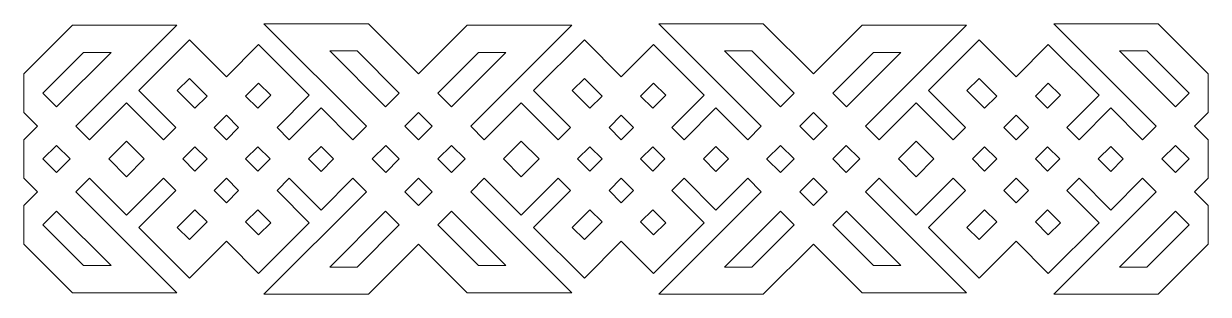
# Model space of a CAD drawing. Header units: inches. Extents: x 0.01 to 8.26, y -6.21 to -4.33.
import ezdxf

# ---------------------------------------------------------------- set-up
doc = ezdxf.new("R2010")
doc.units = ezdxf.units.IN
doc.header["$MEASUREMENT"] = 0
doc.layers.add('Layer 1', color=7, linetype='Continuous')

msp = doc.modelspace()

# ---------------------------------------------------------------- linework, layer by layer
at = {"layer": 'Layer 1', "lineweight": 0}
for points in [[(8.2566, -5.5932), (8.2565, -5.5933), (8.1614, -5.4981), (8.2565, -5.4032), (8.2566, -5.4033), (8.2566, -5.135), (8.2565, -5.1351), (8.1614, -5.04), (8.2565, -4.945), (8.2566, -4.945), (8.2566, -4.6766), (8.2565, -4.6767), (7.9072, -4.3272), (7.1797, -4.3272), (7.8932, -5.0402), (7.7984, -5.135), (7.5772, -4.9136), (7.3561, -5.135), (7.2712, -5.0501), (7.4956, -4.8257), (7.1423, -4.4724), (6.918, -4.6967), (6.6609, -4.4393), (6.3076, -4.7927), (6.5647, -5.0499), (6.4796, -5.135), (6.2219, -4.8773), (5.9644, -5.135), (5.8695, -5.0402), (6.5726, -4.3377), (5.8451, -4.3377), (5.5062, -4.6767), (5.157, -4.3272), (4.4294, -4.3272), (5.143, -5.0402), (5.0484, -5.1348), (4.8271, -4.9135), (4.6058, -5.135), (4.521, -5.0501), (4.7453, -4.8257), (4.392, -4.4724), (4.1678, -4.6967), (3.9107, -4.4393), (3.5573, -4.7927), (3.8146, -5.0499), (3.7295, -5.135), (3.4717, -4.8773), (3.2141, -5.135), (3.1193, -5.0402), (3.8224, -4.3377), (3.0949, -4.3377), (2.756, -4.6767), (2.4068, -4.3272), (1.6792, -4.3272), (2.3928, -5.0402), (2.298, -5.135), (2.0768, -4.9136), (1.8556, -5.135), (1.7708, -5.0501), (1.9952, -4.8257), (1.6418, -4.4724), (1.4176, -4.6967), (1.1605, -4.4393), (0.8071, -4.7927), (1.0644, -5.0499), (0.9792, -5.135), (0.7215, -4.8773), (0.4639, -5.135), (0.3691, -5.0402), (1.0722, -4.3377), (0.3447, -4.3377), (0.0058, -4.6767), (0.0057, -4.6766), (0.0057, -4.945), (0.0058, -4.945), (0.1009, -5.04), (0.0058, -5.1351), (0.0057, -5.135), (0.0057, -5.4033), (0.0058, -5.4032), (0.1009, -5.4981), (0.0058, -5.5933), (0.0057, -5.5932), (0.0057, -5.8616), (0.0058, -5.8615), (0.3447, -6.2006), (1.0722, -6.2006), (0.3691, -5.4981), (0.4639, -5.4033), (0.7215, -5.6609), (0.9792, -5.4032), (1.0644, -5.4883), (0.8071, -5.7456), (1.1605, -6.0989), (1.4176, -5.8415), (1.6418, -6.0658), (1.9952, -5.7124), (1.7708, -5.4881), (1.8556, -5.4033), (2.0768, -5.6246), (2.298, -5.4033), (2.3928, -5.4981), (1.6792, -6.211), (2.4068, -6.211), (2.756, -5.8615), (3.0949, -6.2006), (3.8224, -6.2006), (3.1193, -5.4981), (3.2141, -5.4033), (3.4717, -5.6609), (3.7295, -5.4032), (3.8146, -5.4883), (3.5573, -5.7456), (3.9107, -6.0989), (4.1678, -5.8415), (4.392, -6.0658), (4.7453, -5.7124), (4.521, -5.4881), (4.6058, -5.4033), (4.8271, -5.6247), (5.0484, -5.4034), (5.143, -5.4981), (4.4294, -6.211), (5.157, -6.211), (5.5062, -5.8615), (5.8451, -6.2006), (6.5726, -6.2006), (5.8695, -5.4981), (5.9644, -5.4033), (6.2219, -5.6609), (6.4796, -5.4032), (6.5647, -5.4883), (6.3076, -5.7456), (6.6609, -6.0989), (6.918, -5.8415), (7.1423, -6.0658), (7.4956, -5.7124), (7.2712, -5.4881), (7.3561, -5.4033), (7.5772, -5.6246), (7.7984, -5.4033), (7.8932, -5.4981), (7.1797, -6.211), (7.9072, -6.211), (8.2565, -5.8615), (8.2566, -5.8616), (8.2566, -5.5932)], [(0.2351, -4.9061), (0.1399, -4.8108), (0.4232, -4.5273), (0.6142, -4.5273), (0.2351, -4.9061)], [(2.5268, -4.9061), (2.1372, -4.5168), (2.3282, -4.5168), (2.622, -4.8108), (2.5268, -4.9061)], [(2.9853, -4.9061), (2.8901, -4.8108), (3.1734, -4.5273), (3.3644, -4.5273), (2.9853, -4.9061)], [(5.277, -4.9061), (4.8875, -4.5168), (5.0784, -4.5168), (5.3722, -4.8108), (5.277, -4.9061)], [(5.7355, -4.9061), (5.6403, -4.8108), (5.9237, -4.5273), (6.1146, -4.5273), (5.7355, -4.9061)], [(8.0273, -4.9061), (7.6377, -4.5168), (7.8287, -4.5168), (8.1225, -4.8108), (8.0273, -4.9061)], [(1.1604, -4.7075), (1.2835, -4.8307), (1.1984, -4.9158), (1.0753, -4.7927), (1.1604, -4.7075)], [(1.6368, -4.9159), (1.5516, -4.8308), (1.6418, -4.7406), (1.727, -4.8257), (1.6368, -4.9159)], [(3.9107, -4.7075), (4.0338, -4.8307), (3.9486, -4.9158), (3.8255, -4.7927), (3.9107, -4.7075)], [(4.387, -4.9159), (4.3019, -4.8308), (4.392, -4.7406), (4.4772, -4.8257), (4.387, -4.9159)], [(6.6609, -4.7075), (6.784, -4.8307), (6.6989, -4.9158), (6.5757, -4.7927), (6.6609, -4.7075)], [(7.1372, -4.9159), (7.052, -4.8308), (7.1423, -4.7406), (7.2274, -4.8257), (7.1372, -4.9159)], [(2.756, -5.1351), (2.661, -5.04), (2.7561, -4.945), (2.8512, -5.04), (2.756, -5.1351)], [(5.5062, -5.1351), (5.4112, -5.04), (5.5063, -4.945), (5.6014, -5.04), (5.5062, -5.1351)], [(1.4176, -5.135), (1.3324, -5.0499), (1.4176, -4.9648), (1.5027, -5.05), (1.4176, -5.135)], [(4.1679, -5.135), (4.0827, -5.0499), (4.1678, -4.9648), (4.2529, -5.05), (4.1679, -5.135)], [(6.9181, -5.135), (6.8329, -5.0499), (6.918, -4.9648), (7.0031, -5.05), (6.9181, -5.135)], [(0.1399, -5.2691), (0.235, -5.1742), (0.3298, -5.2691), (0.235, -5.3641), (0.1399, -5.2691)], [(0.7215, -5.3928), (0.5979, -5.2691), (0.7215, -5.1455), (0.8452, -5.2691), (0.7215, -5.3928)], [(1.1984, -5.3543), (1.1132, -5.2691), (1.1984, -5.1839), (1.2836, -5.2691), (1.1984, -5.3543)], [(1.5517, -5.2691), (1.6367, -5.1841), (1.7216, -5.2691), (1.6367, -5.3541), (1.5517, -5.2691)], [(2.0768, -5.3564), (1.9897, -5.2691), (2.0768, -5.1818), (2.164, -5.2691), (2.0768, -5.3564)], [(2.432, -5.2691), (2.5269, -5.1742), (2.6219, -5.2691), (2.5269, -5.364), (2.432, -5.2691)], [(2.8902, -5.2691), (2.9852, -5.1742), (3.0801, -5.2691), (2.9852, -5.3641), (2.8902, -5.2691)], [(3.4717, -5.3928), (3.3482, -5.2691), (3.4717, -5.1455), (3.5954, -5.2691), (3.4717, -5.3928)], [(3.9487, -5.3543), (3.8635, -5.2691), (3.9487, -5.1839), (4.0338, -5.2691), (3.9487, -5.3543)], [(4.3019, -5.2691), (4.3868, -5.1842), (4.4717, -5.2691), (4.3868, -5.354), (4.3019, -5.2691)], [(4.827, -5.3564), (4.7399, -5.2691), (4.827, -5.1818), (4.9142, -5.2691), (4.827, -5.3564)], [(5.1825, -5.2689), (5.2772, -5.1742), (5.3721, -5.2691), (5.2772, -5.364), (5.1825, -5.2693), (5.1826, -5.2691), (5.1825, -5.2689)], [(5.6404, -5.2691), (5.7354, -5.1742), (5.8303, -5.2691), (5.7354, -5.3641), (5.6404, -5.2691)], [(6.2219, -5.3928), (6.0983, -5.2691), (6.2219, -5.1455), (6.3455, -5.2691), (6.2219, -5.3928)], [(6.6989, -5.3543), (6.6137, -5.2691), (6.6989, -5.1839), (6.784, -5.2691), (6.6989, -5.3543)], [(7.0521, -5.2691), (7.1371, -5.1841), (7.222, -5.2691), (7.1371, -5.3541), (7.0521, -5.2691)], [(7.5772, -5.3564), (7.4901, -5.2691), (7.5772, -5.1818), (7.6644, -5.2691), (7.5772, -5.3564)], [(7.9325, -5.2691), (8.0273, -5.1742), (8.1224, -5.2691), (8.0273, -5.364), (7.9325, -5.2691)], [(1.4176, -5.5734), (1.3324, -5.4883), (1.4176, -5.4032), (1.5027, -5.4882), (1.4176, -5.5734)], [(2.7561, -5.5933), (2.661, -5.4981), (2.756, -5.4032), (2.8512, -5.4981), (2.7561, -5.5933)], [(4.1678, -5.5734), (4.0827, -5.4883), (4.1679, -5.4032), (4.2529, -5.4882), (4.1678, -5.5734)], [(5.5063, -5.5933), (5.4112, -5.4981), (5.5062, -5.4032), (5.6014, -5.4981), (5.5063, -5.5933)], [(6.918, -5.5734), (6.8329, -5.4883), (6.9181, -5.4032), (7.0031, -5.4882), (6.918, -5.5734)], [(0.6142, -6.0109), (0.4232, -6.0109), (0.1399, -5.7274), (0.2351, -5.6322), (0.6142, -6.0109)], [(1.1604, -5.8306), (1.0753, -5.7456), (1.1984, -5.6224), (1.2835, -5.7076), (1.1604, -5.8306)], [(1.6418, -5.7976), (1.5516, -5.7075), (1.6368, -5.6223), (1.727, -5.7124), (1.6418, -5.7976)], [(2.3282, -6.0214), (2.1372, -6.0214), (2.5268, -5.6322), (2.622, -5.7274), (2.3282, -6.0214)], [(3.3644, -6.0109), (3.1734, -6.0109), (2.8901, -5.7274), (2.9853, -5.6322), (3.3644, -6.0109)], [(3.9107, -5.8306), (3.8255, -5.7456), (3.9486, -5.6224), (4.0338, -5.7076), (3.9107, -5.8306)], [(4.392, -5.7976), (4.3019, -5.7076), (4.387, -5.6223), (4.4772, -5.7124), (4.392, -5.7976)], [(5.0784, -6.0214), (4.8875, -6.0214), (5.277, -5.6322), (5.3722, -5.7274), (5.0784, -6.0214)], [(6.1146, -6.0109), (5.9237, -6.0109), (5.6403, -5.7274), (5.7355, -5.6322), (6.1146, -6.0109)], [(6.6609, -5.8306), (6.5757, -5.7456), (6.6989, -5.6224), (6.784, -5.7076), (6.6609, -5.8306)], [(7.1423, -5.7976), (7.052, -5.7075), (7.1372, -5.6223), (7.2274, -5.7124), (7.1423, -5.7976)], [(7.8287, -6.0214), (7.6377, -6.0214), (8.0273, -5.6322), (8.1225, -5.7274), (7.8287, -6.0214)]]:
    msp.add_lwpolyline(points, dxfattribs=at)

doc.saveas('drawing.dxf')
